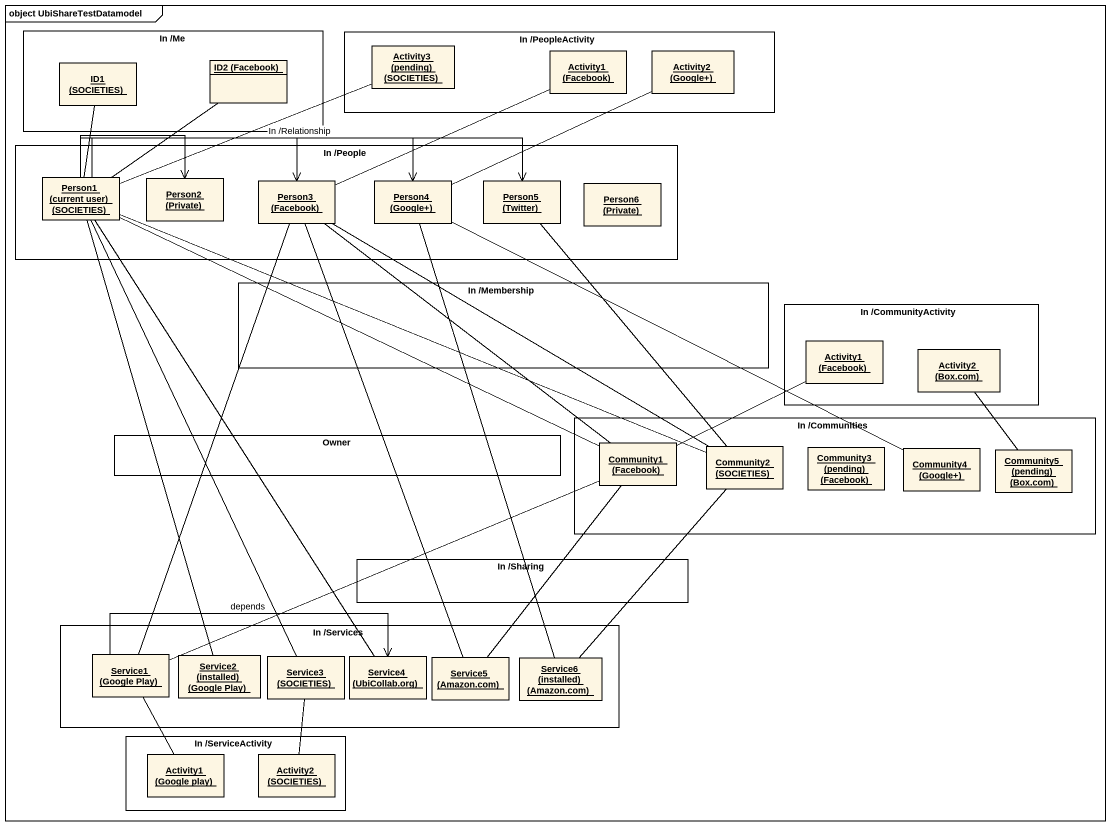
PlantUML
@startuml
mainframe object UbiShareTestDatamodel
allowmixing
hide circle
hide empty members
rectangle "In /Me" as In_Me {
  object "ID1 (SOCIETIES)" as ID1_SOCIETIES
  object "ID2 (Facebook)" as ID2_Facebook
}
rectangle "In /PeopleActivity" as In_PeopleActivity {
  object "Activity3 (pending) (SOCIETIES)" as Activity3_pending_SOCIETIES
  object "Activity1 (Facebook)" as Activity1_Facebook
  object "Activity2 (Google+)" as Activity2_Google
}
rectangle "In /People" as In_People {
  object "Person1 (current user) (SOCIETIES)" as Person1_current_user
  object "Person2 (Private)" as Person2_Private
  object "Person3 (Facebook)" as Person3_Facebook
  object "Person4 (Google+)" as Person4_Google
  object "Person5 (Twitter)" as Person5_Twitter
  object "Person6 (Private)" as Person6_Private
}
rectangle "In /Membership" as In_Membership
rectangle "In /CommunityActivity" as In_CommunityActivity {
  object "Activity1 (Facebook)" as Activity1_Facebook_2
  object "Activity2 (Box.com)" as Activity2_Box_com
}
rectangle Owner
rectangle "In /Communities" as In_Communities {
  object "Community1 (Facebook)" as Community1_Facebook
  object "Community2 (SOCIETIES)" as Community2_SOCIETIES
  object "Community3 (pending) (Facebook)" as Community3_pending_Facebook
  object "Community4 (Google+)" as Community4_Google
  object "Community5 (pending) (Box.com)" as Community5_pending_Box_com
}
rectangle "In /Sharing" as In_Sharing
rectangle "In /Services" as In_Services {
  object "Service1 (Google Play)" as Service1_Google_Play
  object "Service2 (installed) (Google Play)" as Service2_installed_Google
  object "Service3 (SOCIETIES)" as Service3_SOCIETIES
  object "Service4 (UbiCollab.org)" as Service4_UbiCollab_org
  object "Service5 (Amazon.com)" as Service5_Amazon_com
  object "Service6 (installed) (Amazon.com)" as Service6_installed_Amazon
}
rectangle "In /ServiceActivity" as In_ServiceActivity {
  object "Activity1 (Google play)" as Activity1_Google_play
  object "Activity2 (SOCIETIES)" as Activity2_SOCIETIES
}
Person1_current_user -up- ID1_SOCIETIES
Person1_current_user -up- ID2_Facebook
Person1_current_user -right- Activity3_pending_SOCIETIES
Person1_current_user -right-> Person2_Private
Person1_current_user -right-> Person3_Facebook
Person1_current_user -right-> Person4_Google
Person1_current_user -right-> Person5_Twitter : In /Relationship
Person1_current_user -right- Community1_Facebook
Person1_current_user -right- Community2_SOCIETIES
Person1_current_user -- Service3_SOCIETIES
Person1_current_user -- Service4_UbiCollab_org
Person3_Facebook -right- Activity1_Facebook
Person3_Facebook -- Community1_Facebook
Person3_Facebook -right- Community2_SOCIETIES
Person3_Facebook -- Service1_Google_Play
Person3_Facebook -- Service5_Amazon_com
Person4_Google -right- Activity2_Google
Person4_Google -right- Community4_Google
Person4_Google -- Service6_installed_Amazon
Person5_Twitter -- Community2_SOCIETIES
Community1_Facebook -right- Activity1_Facebook_2
Community5_pending_Box_com -up- Activity2_Box_com
Service1_Google_Play -right- Community1_Facebook
Service1_Google_Play -right-> Service4_UbiCollab_org : depends
Service1_Google_Play -- Activity1_Google_play
Service2_installed_Google -up- Person1_current_user
Service3_SOCIETIES -- Activity2_SOCIETIES
Service5_Amazon_com -up- Community1_Facebook
Service6_installed_Amazon -up- Community2_SOCIETIES
@enduml
